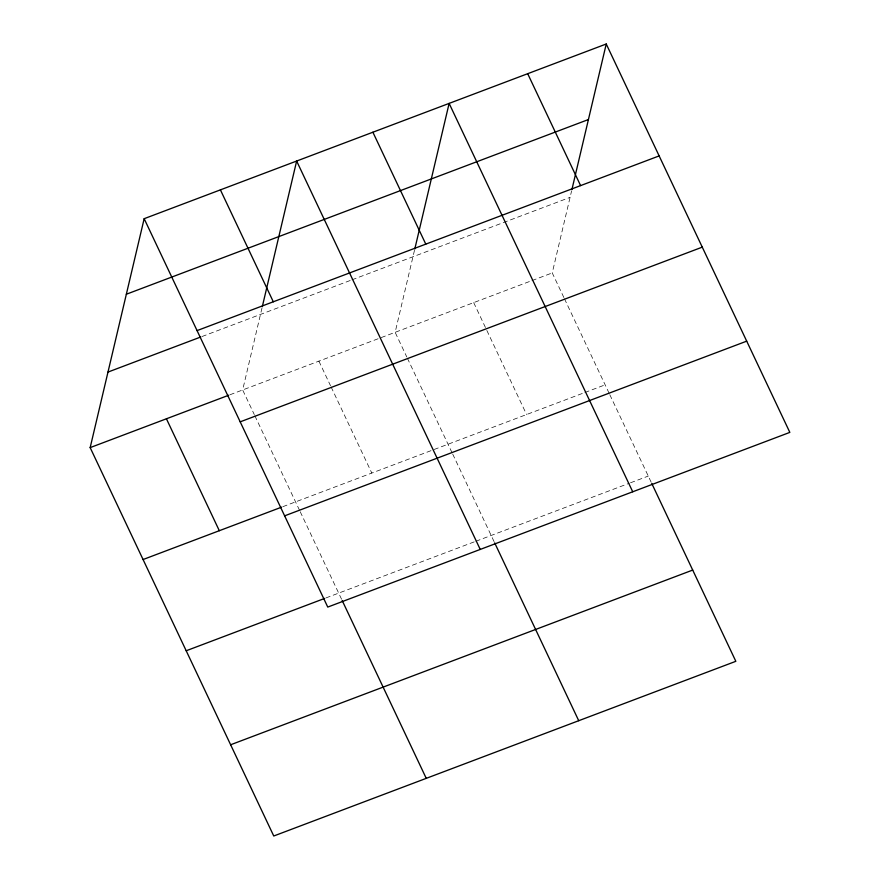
<?xml version="1.0" encoding="UTF-8"?>
<svg xmlns="http://www.w3.org/2000/svg" width="880" height="880" viewBox="0 0 880 880"><rect width="100%" height="100%" fill="white"/><g stroke="black" fill="none" stroke-linecap="round" stroke-linejoin="round"><path stroke-width="0.66" stroke-dasharray="4.4 3.3" d="M262.009 307.934L242.66 389.961L254.287 414.557M414.491 250.283L395.142 332.321L406.769 356.917M563.871 297.517L552.244 272.921L571.593 190.894M202.026 336.523L350.691 280.313M351.967 279.829L570.064 197.373M229.944 394.768L530.706 281.061M531.971 280.588L552.244 272.921M282.854 506.682L583.605 392.975M584.87 392.502L605.143 384.835M325.974 597.916L474.65 541.706M475.915 541.233L629.266 483.252M630.531 482.779L648.274 476.069M564.454 298.749L609.224 393.47M609.807 394.702L651.783 483.494M473.693 302.621L526.592 414.535M407.352 358.149L452.122 452.859M452.705 454.091L494.681 542.883M318.901 361.141L330.528 385.737M331.111 386.969L371.8 473.055M254.859 415.789L299.64 510.51M300.223 511.742L341.605 599.302"/><path stroke-width="1.32" d="M651.783 483.494L735.834 661.309L273.757 836L90.167 447.612L144.166 218.691L606.243 44L789.833 432.388L327.756 607.079L144.166 218.691M262.306 306.636L296.648 161.04L480.238 549.428M414.799 248.985L449.13 103.4L632.72 491.777M571.901 189.596L606.243 44M126.346 294.239L588.423 119.548M197.065 330.605L659.142 155.914M107.987 372.075L200.75 336.996M90.167 447.612L228.679 395.252M240.196 421.839L702.262 247.148M143.077 559.526L281.578 507.166M284.625 515.845L746.702 341.154M186.197 650.76L324.709 598.4M230.637 744.766L692.703 570.075M527.692 73.7L580.591 185.614M372.889 132.22L425.788 244.134M494.681 542.883L578.732 720.709M220.407 189.871L273.306 301.785M342.188 600.534L426.25 778.349M166.419 418.792L219.318 530.706"/></g></svg>
